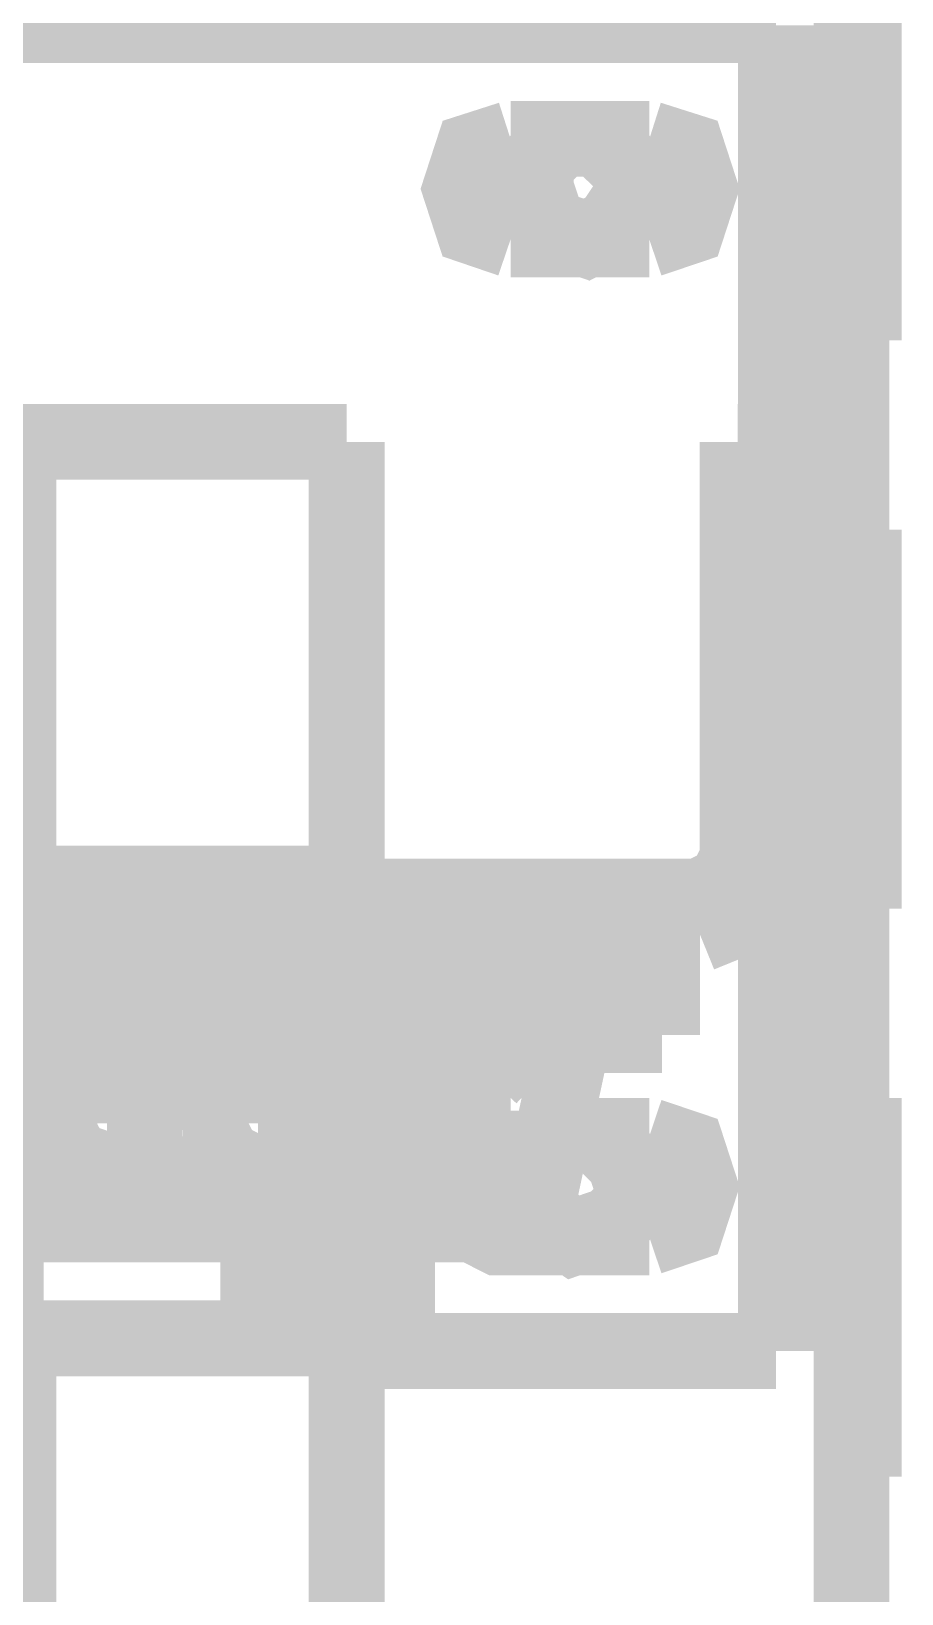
# Model space of a CAD drawing. Extents: x 0.1 to 11.6, y 0.3 to 16.2.
# Drawn here: x 8.315 to 8.43, y 14.1663 to 14.3725 of the extents above; entities that cross this region are included whole.
import ezdxf

# ---------------------------------------------------------------- set-up
doc = ezdxf.new("R2010")
doc.units = 0
doc.header["$MEASUREMENT"] = 0

msp = doc.modelspace()

# ---------------------------------------------------------------- linework, layer by layer
at = {"color": 0}
for points, const_width in [([(8.42333, 13.7267), (8.42333, 14.4517)], 0.01), ([(8.42665, 14.3833), (8.42665, 14.3317)], 0.00667), ([(8.25667, 14.3733), (8.41336, 14.3733)], 0.01), ([(8.41336, 14.3733), (8.41336, 14.3183)], 0.01), ([(8.37831, 14.3583), (8.37332, 14.3567), (8.37169, 14.3517), (8.37332, 14.3467), (8.37831, 14.345)], 0.01), ([(8.37831, 14.3583), (8.39665, 14.3583)], 0.01), ([(8.38499, 14.3583), (8.38167, 14.355), (8.38167, 14.3517), (8.38336, 14.3467), (8.38835, 14.345), (8.39165, 14.3467), (8.39501, 14.3517), (8.39333, 14.355), (8.38997, 14.3583)], 0.01), ([(8.38835, 14.36), (8.38667, 14.3583)], 0.00667), ([(8.38997, 14.3583), (8.38835, 14.36)], 0.00667), ([(8.39665, 14.345), (8.40169, 14.3467), (8.40332, 14.3517), (8.40169, 14.3567), (8.39665, 14.3583)], 0.01), ([(8.38667, 14.3583), (8.38499, 14.3583)], 0.00667), ([(8.38997, 14.3583), (8.39165, 14.3583)], 0.00667), ([(8.39665, 14.345), (8.37831, 14.345)], 0.01), ([(8.31332, 14.3183), (8.31332, 14.26)], 0.01), ([(8.31332, 14.3183), (8.33501, 14.3183)], 0.01), ([(8.33501, 14.3183), (8.35667, 14.3183)], 0.01), ([(8.35667, 14.26), (8.35667, 14.3183)], 0.01), ([(8.41336, 14.3183), (8.40831, 14.3183)], 0.01), ([(8.40831, 14.3183), (8.40831, 14.2633)], 0.01), ([(8.41336, 14.2633), (8.41336, 14.3183)], 0.01), ([(8.42665, 14.3067), (8.42665, 14.2567)], 0.00667), ([(8.40332, 14.2533), (8.41168, 14.2567), (8.41336, 14.2633)], 0.01), ([(8.40332, 14.2583), (8.40668, 14.26), (8.40831, 14.2633)], 0.01), ([(8.41336, 14.2633), (8.41336, 14.1983)], 0.01), ([(8.31332, 14.26), (8.33501, 14.26)], 0.01), ([(8.315, 14.26), (8.315, 14.2583)], 0.01), ([(8.33501, 14.26), (8.35667, 14.26)], 0.01), ([(8.35499, 14.2583), (8.35499, 14.26)], 0.01), ([(8.31332, 14.2583), (8.30832, 14.2583)], 0.01), ([(8.31332, 14.2583), (8.31332, 14.2533)], 0.01), ([(8.31332, 14.2583), (8.33501, 14.2583)], 0.01), ([(8.33501, 14.2583), (8.35667, 14.2583)], 0.01), ([(8.35667, 14.2533), (8.35667, 14.2583)], 0.01), ([(8.36165, 14.2583), (8.35667, 14.2583)], 0.01), ([(8.36165, 14.2533), (8.36165, 14.2583)], 0.01), ([(8.36165, 14.2583), (8.38835, 14.2583)], 0.01), ([(8.37668, 14.2583), (8.37668, 14.2533)], 0.00667), ([(8.38835, 14.2583), (8.40332, 14.2583)], 0.01), ([(8.38997, 14.2583), (8.38997, 14.2533)], 0.00667), ([(8.36165, 14.2533), (8.30832, 14.2533)], 0.01), ([(8.38835, 14.2533), (8.36165, 14.2533)], 0.01), ([(8.40332, 14.2533), (8.38835, 14.2533)], 0.01), ([(8.39833, 14.24), (8.39833, 14.2533)], 0.01), ([(8.31332, 14.2533), (8.31332, 14.2)], 0.00667), ([(8.35667, 14.2), (8.35667, 14.2533)], 0.00667), ([(8.36333, 14.25), (8.36333, 14.2533)], 0.00667), ([(8.36501, 14.25), (8.36501, 14.2533)], 0.00667), ([(8.36501, 14.2483), (8.36501, 14.2533)], 0.00667), ([(8.375, 14.2533), (8.375, 14.24)], 0.00667), ([(8.37668, 14.2533), (8.37668, 14.24)], 0.00667), ([(8.38167, 14.25), (8.38167, 14.2533)], 0.00667), ([(8.38167, 14.25), (8.38167, 14.2533)], 0.00667), ([(8.38997, 14.24), (8.38997, 14.2533)], 0.00667), ([(8.39165, 14.2483), (8.39165, 14.2533)], 0.00667), ([(8.39333, 14.24), (8.39333, 14.2533)], 0.00667), ([(8.36333, 14.2483), (8.36333, 14.25)], 0.00667), ([(8.36501, 14.25), (8.36333, 14.25)], 0.00667), ([(8.36333, 14.25), (8.36501, 14.25)], 0.00667), ([(8.36501, 14.2483), (8.36501, 14.25)], 0.00667), ([(8.36501, 14.25), (8.36664, 14.25)], 0.00667), ([(8.36501, 14.25), (8.38167, 14.25)], 0.00667), ([(8.37831, 14.2483), (8.37831, 14.25)], 0.00667), ([(8.37999, 14.2483), (8.37999, 14.25)], 0.00667), ([(8.36165, 14.2483), (8.31, 14.2483)], 0.00667), ([(8.36501, 14.2483), (8.36165, 14.2483)], 0.00667), ([(8.36501, 14.2483), (8.37999, 14.2483)], 0.00667), ([(8.37332, 14.2417), (8.37999, 14.2483)], 0.00667), ([(8.38835, 14.2483), (8.37999, 14.2483)], 0.00667), ([(8.39165, 14.2483), (8.38835, 14.2483)], 0.00667), ([(8.33501, 14.245), (8.30832, 14.245)], 0.00667), ([(8.31332, 14.245), (8.31168, 14.245)], 0.00667), ([(8.31332, 14.245), (8.31332, 14.2017)], 0.00667), ([(8.36165, 14.245), (8.33501, 14.245)], 0.00667), ([(8.35835, 14.245), (8.35667, 14.245)], 0.00667), ([(8.35667, 14.2017), (8.35667, 14.245)], 0.00667), ([(8.36333, 14.245), (8.36165, 14.245)], 0.00667), ([(8.36333, 14.2417), (8.36333, 14.245)], 0.00667), ([(8.28836, 14.2417), (8.38499, 14.2417)], 0.01), ([(8.29665, 14.2417), (8.32167, 14.2417)], 0.00667), ([(8.33501, 14.2417), (8.30664, 14.2417)], 0.00667), ([(8.32167, 14.2417), (8.32335, 14.2417)], 0.00667), ([(8.32497, 14.2417), (8.32167, 14.2417)], 0.00667), ([(8.32167, 14.2417), (8.32335, 14.2417)], 0.00667), ([(8.32167, 14.2417), (8.32335, 14.2417)], 0.00667), ([(8.32497, 14.2417), (8.32667, 14.2417)], 0.00667), ([(8.32667, 14.2417), (8.32497, 14.2417)], 0.00667), ([(8.32497, 14.2417), (8.32667, 14.2417)], 0.00667), ([(8.32497, 14.2417), (8.32667, 14.2417)], 0.00667), ([(8.32497, 14.2417), (8.32667, 14.2417)], 0.00667), ([(8.32497, 14.2417), (8.32667, 14.2417)], 0.00667), ([(8.32835, 14.2417), (8.32667, 14.2417)], 0.00667), ([(8.32667, 14.2417), (8.32835, 14.2417)], 0.00667), ([(8.32667, 14.2417), (8.32835, 14.2417)], 0.00667), ([(8.32667, 14.2417), (8.32835, 14.2417)], 0.00667), ([(8.32667, 14.2417), (8.32835, 14.2417)], 0.00667), ([(8.32667, 14.2417), (8.32835, 14.2417)], 0.00667), ([(8.32667, 14.2417), (8.32835, 14.2417)], 0.00667), ([(8.33003, 14.2417), (8.32835, 14.2417)], 0.00667), ([(8.32835, 14.2417), (8.33003, 14.2417)], 0.00667), ([(8.32835, 14.2417), (8.33003, 14.2417)], 0.00667), ([(8.33003, 14.2417), (8.33165, 14.2417)], 0.00667), ([(8.33003, 14.2417), (8.33165, 14.2417)], 0.00667), ([(8.33003, 14.2417), (8.33165, 14.2417)], 0.00667), ([(8.33003, 14.2417), (8.33165, 14.2417)], 0.00667), ([(8.33333, 14.2417), (8.33003, 14.2417)], 0.00667), ([(8.33003, 14.2417), (8.33165, 14.2417)], 0.00667), ([(8.33003, 14.2417), (8.33165, 14.2417)], 0.00667), ([(8.33003, 14.2417), (8.33165, 14.2417)], 0.00667), ([(8.33003, 14.2417), (8.33165, 14.2417)], 0.00667), ([(8.33003, 14.2417), (8.33165, 14.2417)], 0.00667), ([(8.33003, 14.2417), (8.33165, 14.2417)], 0.00667), ([(8.33165, 14.2417), (8.33333, 14.2417)], 0.00667), ([(8.33333, 14.2417), (8.33501, 14.2417)], 0.00667), ([(8.33501, 14.2417), (8.33333, 14.2417)], 0.00667), ([(8.33333, 14.2417), (8.33501, 14.2417)], 0.00667), ([(8.36333, 14.2417), (8.33501, 14.2417)], 0.00667), ([(8.33501, 14.2417), (8.33664, 14.2417)], 0.00667), ([(8.33664, 14.2417), (8.33501, 14.2417)], 0.00667), ([(8.33501, 14.2417), (8.33664, 14.2417)], 0.00667), ([(8.33501, 14.2417), (8.33664, 14.2417)], 0.00667), ([(8.33501, 14.2417), (8.33664, 14.2417)], 0.00667), ([(8.33501, 14.2417), (8.33664, 14.2417)], 0.00667), ([(8.33832, 14.2417), (8.33664, 14.2417)], 0.00667), ([(8.33664, 14.2417), (8.33832, 14.2417)], 0.00667), ([(8.33832, 14.2417), (8.34, 14.2417)], 0.00667), ([(8.33832, 14.2417), (8.34, 14.2417)], 0.00667), ([(8.33832, 14.2417), (8.34, 14.2417)], 0.00667), ([(8.345, 14.2417), (8.33832, 14.2417)], 0.00667), ([(8.33832, 14.2417), (8.34, 14.2417)], 0.00667), ([(8.33832, 14.2417), (8.34, 14.2417)], 0.00667), ([(8.33832, 14.2417), (8.34, 14.2417)], 0.00667), ([(8.33832, 14.2417), (8.34, 14.2417)], 0.00667), ([(8.33832, 14.2417), (8.34, 14.2417)], 0.00667), ([(8.33832, 14.2417), (8.34, 14.2417)], 0.00667), ([(8.34, 14.2417), (8.34169, 14.2417)], 0.00667), ([(8.34169, 14.2417), (8.34332, 14.2417)], 0.00667), ([(8.34169, 14.2417), (8.34332, 14.2417)], 0.00667), ([(8.34169, 14.2417), (8.34332, 14.2417)], 0.00667), ([(8.34332, 14.2417), (8.345, 14.2417)], 0.00667), ([(8.34332, 14.2417), (8.345, 14.2417)], 0.00667), ([(8.345, 14.2417), (8.34668, 14.2417)], 0.00667), ([(8.345, 14.2417), (8.34668, 14.2417)], 0.00667), ([(8.345, 14.2417), (8.34668, 14.2417)], 0.00667), ([(8.34831, 14.2417), (8.37332, 14.2417)], 0.00667), ([(8.36333, 14.2417), (8.36165, 14.2417), (8.36165, 14.24)], 0.01), ([(8.375, 14.24), (8.36165, 14.24)], 0.01), ([(8.36003, 14.24), (8.36003, 14.2417), (8.36165, 14.2417)], 0.00667), ([(8.36501, 14.2433), (8.36333, 14.2433), (8.36333, 14.2417)], 0.00667), ([(8.36333, 14.24), (8.36333, 14.2417)], 0.00667), ([(8.36664, 14.2417), (8.36664, 14.2433), (8.36501, 14.2433)], 0.00667), ([(8.37332, 14.24), (8.37332, 14.2417)], 0.00667), ([(8.39833, 14.24), (8.375, 14.24)], 0.01), ([(8.38167, 14.2417), (8.37999, 14.2417), (8.37999, 14.24)], 0.00667), ([(8.38167, 14.2167), (8.38667, 14.24)], 0.01), ([(8.38167, 14.24), (8.38167, 14.2417), (8.38336, 14.2417)], 0.00667), ([(8.38499, 14.2417), (8.39501, 14.2417)], 0.00667), ([(8.38667, 14.24), (8.38835, 14.24)], 0.01), ([(8.38997, 14.2417), (8.38835, 14.2417), (8.38667, 14.24)], 0.00667), ([(8.39501, 14.2417), (8.39833, 14.2417)], 0.00667), ([(8.39665, 14.24), (8.39665, 14.2417)], 0.00667), ([(8.32167, 14.24), (8.29665, 14.24)], 0.00667), ([(8.33501, 14.24), (8.30501, 14.24)], 0.00667), ([(8.36501, 14.24), (8.33501, 14.24)], 0.00667), ([(8.37332, 14.24), (8.34831, 14.24)], 0.00667), ([(8.36165, 14.24), (8.36003, 14.24)], 0.00667), ([(8.36833, 14.2383), (8.36501, 14.24)], 0.00667), ([(8.37668, 14.2383), (8.37332, 14.24)], 0.00667), ([(8.33501, 14.2383), (8.29665, 14.2383)], 0.00667), ([(8.33501, 14.2383), (8.30501, 14.2383)], 0.00667), ([(8.33832, 14.2383), (8.33501, 14.2383)], 0.00667), ([(8.33832, 14.2383), (8.33501, 14.2383)], 0.00667), ([(8.37001, 14.2383), (8.33501, 14.2383)], 0.00667), ([(8.36664, 14.2383), (8.33501, 14.2383)], 0.00667), ([(8.36664, 14.2383), (8.33501, 14.2383)], 0.00667), ([(8.36501, 14.2383), (8.33501, 14.2383)], 0.00667), ([(8.37169, 14.2383), (8.36833, 14.2383), (8.36501, 14.2383), (8.36165, 14.2383), (8.35667, 14.2383), (8.35335, 14.2383), (8.34668, 14.2383), (8.34169, 14.2383), (8.33832, 14.2383)], 0.00667), ([(8.36333, 14.235), (8.36333, 14.2383)], 0.00667), ([(8.36333, 14.2383), (8.36501, 14.2383)], 0.00667), ([(8.36333, 14.235), (8.36333, 14.2383)], 0.00667), ([(8.36833, 14.2383), (8.36501, 14.2383)], 0.00667), ([(8.36833, 14.235), (8.36664, 14.2383)], 0.00667), ([(8.36833, 14.235), (8.36664, 14.2383)], 0.00667), ([(8.36833, 14.235), (8.36664, 14.2383)], 0.00667), ([(8.37001, 14.2383), (8.37169, 14.2383)], 0.00667), ([(8.37332, 14.2383), (8.37169, 14.2383)], 0.00667), ([(8.37169, 14.235), (8.37169, 14.2383)], 0.00667), ([(8.37332, 14.2383), (8.375, 14.2383)], 0.00667), ([(8.375, 14.225), (8.37332, 14.2383)], 0.00667), ([(8.37668, 14.2333), (8.37831, 14.235), (8.37831, 14.2367), (8.37668, 14.2383)], 0.00667), ([(8.33501, 14.2367), (8.30003, 14.2367)], 0.00667), ([(8.33501, 14.2367), (8.30003, 14.2367)], 0.00667), ([(8.33501, 14.2367), (8.30333, 14.2367)], 0.00667), ([(8.37001, 14.2367), (8.33501, 14.2367)], 0.00667), ([(8.37001, 14.2367), (8.33501, 14.2367)], 0.00667), ([(8.36664, 14.2367), (8.33501, 14.2367)], 0.00667), ([(8.36501, 14.235), (8.36501, 14.2367)], 0.00667), ([(8.36833, 14.235), (8.36664, 14.2367)], 0.00667), ([(8.37169, 14.235), (8.37001, 14.2367)], 0.00667), ([(8.37001, 14.235), (8.37001, 14.2367)], 0.00667), ([(8.37001, 14.2367), (8.37169, 14.2367)], 0.00667), ([(8.33501, 14.235), (8.29833, 14.235)], 0.00667), ([(8.33501, 14.235), (8.29833, 14.235)], 0.00667), ([(8.33501, 14.235), (8.29833, 14.235)], 0.00667), ([(8.33501, 14.235), (8.29833, 14.235)], 0.00667), ([(8.33501, 14.235), (8.30165, 14.235)], 0.00667), ([(8.33501, 14.235), (8.30165, 14.235)], 0.00667), ([(8.33501, 14.235), (8.30664, 14.235)], 0.00667), ([(8.33501, 14.235), (8.30832, 14.235)], 0.00667), ([(8.33501, 14.235), (8.30832, 14.235)], 0.00667), ([(8.37169, 14.235), (8.33501, 14.235)], 0.00667), ([(8.37169, 14.235), (8.33501, 14.235)], 0.00667), ([(8.37169, 14.235), (8.33501, 14.235)], 0.00667), ([(8.37169, 14.235), (8.33501, 14.235)], 0.00667), ([(8.36833, 14.235), (8.33501, 14.235)], 0.00667), ([(8.36833, 14.235), (8.33501, 14.235)], 0.00667), ([(8.36333, 14.235), (8.33501, 14.235)], 0.00667), ([(8.36333, 14.235), (8.33501, 14.235)], 0.00667), ([(8.36333, 14.235), (8.33501, 14.235)], 0.00667), ([(8.36333, 14.235), (8.36501, 14.235)], 0.00667), ([(8.36333, 14.235), (8.36501, 14.235)], 0.00667), ([(8.36333, 14.2333), (8.36333, 14.235)], 0.00667), ([(8.36833, 14.235), (8.37001, 14.235)], 0.00667), ([(8.37001, 14.235), (8.37169, 14.235)], 0.00667), ([(8.37001, 14.235), (8.37169, 14.235)], 0.00667), ([(8.37001, 14.2317), (8.37001, 14.235)], 0.00667), ([(8.37169, 14.235), (8.37332, 14.235)], 0.00667), ([(8.37169, 14.235), (8.37332, 14.235)], 0.00667), ([(8.37169, 14.235), (8.37332, 14.235)], 0.00667), ([(8.31836, 14.2333), (8.30832, 14.2333), (8.30003, 14.2333), (8.29665, 14.2333)], 0.00667), ([(8.31, 14.2233), (8.31168, 14.2233), (8.31332, 14.2233), (8.31332, 14.225), (8.315, 14.225), (8.315, 14.2267), (8.31668, 14.2267), (8.31668, 14.2283), (8.31668, 14.23), (8.315, 14.23), (8.315, 14.2317), (8.315, 14.2333), (8.31332, 14.2333), (8.31168, 14.2333), (8.31, 14.2333)], 0.00667), ([(8.31, 14.2233), (8.31168, 14.2233), (8.31332, 14.2233), (8.31332, 14.225), (8.315, 14.225), (8.315, 14.2267), (8.315, 14.2283), (8.315, 14.23), (8.315, 14.2317), (8.31332, 14.2317), (8.31332, 14.2333), (8.31168, 14.2333), (8.31, 14.2333)], 0.00667), ([(8.31836, 14.2283), (8.31836, 14.2317)], 0.00667), ([(8.35335, 14.2317), (8.31836, 14.2317)], 0.00667), ([(8.31836, 14.2317), (8.31999, 14.2317)], 0.00667), ([(8.31836, 14.2317), (8.31836, 14.2283)], 0.00667), ([(8.31836, 14.2317), (8.31836, 14.2283)], 0.00667), ([(8.31836, 14.2317), (8.31999, 14.2317)], 0.00667), ([(8.31836, 14.2317), (8.31836, 14.2283)], 0.00667), ([(8.32667, 14.2333), (8.32167, 14.2317), (8.31999, 14.2283), (8.32167, 14.225), (8.32667, 14.2233)], 0.00667), ([(8.32497, 14.2333), (8.32167, 14.2317), (8.31999, 14.2283), (8.32167, 14.225), (8.32497, 14.2233)], 0.00667), ([(8.32497, 14.2233), (8.32667, 14.2233), (8.32835, 14.2233), (8.32835, 14.225), (8.33003, 14.225), (8.33003, 14.2267), (8.33003, 14.2283), (8.33003, 14.23), (8.33003, 14.2317), (8.32835, 14.2333), (8.32667, 14.2333), (8.32497, 14.2333)], 0.00667), ([(8.32667, 14.2233), (8.32835, 14.2233), (8.33003, 14.2233), (8.33003, 14.225), (8.33165, 14.225), (8.33165, 14.2267), (8.33165, 14.2283), (8.33165, 14.23), (8.33165, 14.2317), (8.33003, 14.2317), (8.33003, 14.2333), (8.32835, 14.2333), (8.32667, 14.2333)], 0.00667), ([(8.33501, 14.2317), (8.33664, 14.2317)], 0.00667), ([(8.34332, 14.2333), (8.34, 14.2317), (8.33832, 14.2283), (8.34, 14.225), (8.34332, 14.2233)], 0.00667), ([(8.345, 14.2333), (8.34169, 14.2317), (8.34, 14.2283), (8.34169, 14.225), (8.345, 14.2233)], 0.00667), ([(8.34332, 14.2233), (8.345, 14.2233), (8.34668, 14.2233), (8.34831, 14.225), (8.34831, 14.2267), (8.34999, 14.2267), (8.34999, 14.2283), (8.34999, 14.23), (8.34831, 14.2317), (8.34831, 14.2333), (8.34668, 14.2333), (8.345, 14.2333), (8.34332, 14.2333)], 0.00667), ([(8.345, 14.2233), (8.34668, 14.2233), (8.34831, 14.2233), (8.34831, 14.225), (8.34999, 14.225), (8.34999, 14.2267), (8.34999, 14.2283), (8.34999, 14.23), (8.34999, 14.2317), (8.34831, 14.2333), (8.34668, 14.2333), (8.345, 14.2333)], 0.00667), ([(8.35167, 14.2317), (8.35167, 14.2283)], 0.00667), ([(8.35167, 14.2317), (8.35167, 14.2283)], 0.00667), ([(8.36003, 14.2333), (8.35499, 14.2317), (8.35335, 14.2283), (8.35499, 14.225), (8.36003, 14.2233)], 0.00667), ([(8.375, 14.2333), (8.37169, 14.2333), (8.36333, 14.2333), (8.35335, 14.2333)], 0.00667), ([(8.35335, 14.2283), (8.35335, 14.2317)], 0.00667), ([(8.35335, 14.2317), (8.35335, 14.2283)], 0.00667), ([(8.36003, 14.2333), (8.35667, 14.2317), (8.35499, 14.2283), (8.35667, 14.225), (8.36003, 14.2233)], 0.00667), ([(8.36501, 14.2333), (8.36165, 14.2317), (8.36003, 14.2283), (8.36165, 14.225), (8.36501, 14.2233)], 0.00667), ([(8.36003, 14.2233), (8.36165, 14.2233), (8.36333, 14.2233), (8.36333, 14.225), (8.36501, 14.225), (8.36501, 14.2267), (8.36501, 14.2283), (8.36664, 14.2283), (8.36501, 14.23), (8.36501, 14.2317), (8.36501, 14.2333), (8.36333, 14.2333), (8.36165, 14.2333), (8.36003, 14.2333)], 0.00667), ([(8.36003, 14.2233), (8.36165, 14.2233), (8.36333, 14.2233), (8.36333, 14.225), (8.36501, 14.225), (8.36501, 14.2267), (8.36501, 14.2283), (8.36501, 14.23), (8.36501, 14.2317), (8.36333, 14.2317), (8.36333, 14.2333), (8.36165, 14.2333), (8.36003, 14.2333)], 0.00667), ([(8.36333, 14.2333), (8.36003, 14.23), (8.36003, 14.2267), (8.36333, 14.2233)], 0.00667), ([(8.36501, 14.2233), (8.36664, 14.2233), (8.36833, 14.2233), (8.37001, 14.225), (8.37001, 14.2267), (8.37169, 14.2267), (8.37169, 14.2283), (8.37169, 14.23), (8.37169, 14.2317), (8.37001, 14.2317), (8.37001, 14.2333), (8.36833, 14.2333), (8.36664, 14.2333), (8.36501, 14.2333)], 0.00667), ([(8.37001, 14.225), (8.37169, 14.2283), (8.37001, 14.2317)], 0.00667), ([(8.37001, 14.2317), (8.37169, 14.2317)], 0.00667), ([(8.375, 14.2333), (8.37668, 14.2333)], 0.00667), ([(8.375, 14.2267), (8.375, 14.2333)], 0.00667), ([(8.37668, 14.2333), (8.37831, 14.2333)], 0.00667), ([(8.42665, 14.2317), (8.42665, 14.1817)], 0.00667), ([(8.31836, 14.22), (8.31836, 14.2283)], 0.00667), ([(8.31836, 14.2283), (8.31836, 14.22)], 0.00667), ([(8.31836, 14.2283), (8.31836, 14.22)], 0.00667), ([(8.31836, 14.2283), (8.31836, 14.22)], 0.00667), ([(8.35167, 14.2283), (8.35167, 14.22)], 0.00667), ([(8.35167, 14.2283), (8.35167, 14.22)], 0.00667), ([(8.35335, 14.22), (8.35335, 14.2283)], 0.00667), ([(8.35335, 14.2283), (8.35335, 14.22)], 0.00667), ([(8.38167, 14.2167), (8.38667, 14.2133), (8.39165, 14.215), (8.39501, 14.2183), (8.39333, 14.2233), (8.38997, 14.2267)], 0.01), ([(8.38499, 14.2267), (8.39665, 14.2267)], 0.01), ([(8.38499, 14.2267), (8.38667, 14.2267)], 0.01), ([(8.38667, 14.2283), (8.38499, 14.2267)], 0.00667), ([(8.38835, 14.2283), (8.38667, 14.2283)], 0.00667), ([(8.38997, 14.2283), (8.38835, 14.2283)], 0.00667), ([(8.38997, 14.2267), (8.38997, 14.2283)], 0.00667), ([(8.39665, 14.2133), (8.40169, 14.215), (8.40332, 14.22), (8.40169, 14.225), (8.39665, 14.2267)], 0.01), ([(8.37831, 14.2267), (8.37332, 14.225), (8.37169, 14.22), (8.37332, 14.215)], 0.00667), ([(8.375, 14.225), (8.375, 14.2267)], 0.00667), ([(8.37831, 14.2267), (8.38499, 14.2267)], 0.00667), ([(8.38499, 14.2267), (8.38167, 14.2233), (8.37999, 14.22), (8.38167, 14.2167)], 0.00667), ([(8.33501, 14.2233), (8.30832, 14.2233)], 0.00667), ([(8.33501, 14.225), (8.33664, 14.225)], 0.00667), ([(8.36333, 14.2233), (8.33501, 14.2233)], 0.00667), ([(8.36333, 14.2217), (8.36333, 14.2233)], 0.00667), ([(8.37001, 14.225), (8.37169, 14.225)], 0.00667), ([(8.37001, 14.2233), (8.37001, 14.225)], 0.00667), ([(8.37001, 14.2233), (8.37001, 14.2217)], 0.00667), ([(8.37332, 14.22), (8.375, 14.225)], 0.00667), ([(8.37332, 14.2183), (8.375, 14.2233)], 0.00667), ([(8.375, 14.2233), (8.375, 14.225)], 0.00667), ([(8.29833, 14.2217), (8.33501, 14.2217)], 0.00667), ([(8.33501, 14.2217), (8.29833, 14.2217)], 0.00667), ([(8.33501, 14.2217), (8.29833, 14.2217)], 0.00667), ([(8.29833, 14.2217), (8.33501, 14.2217)], 0.00667), ([(8.33501, 14.2217), (8.30003, 14.2217)], 0.00667), ([(8.33501, 14.2217), (8.30165, 14.2217)], 0.00667), ([(8.33501, 14.2217), (8.30165, 14.2217)], 0.00667), ([(8.33501, 14.2217), (8.30333, 14.2217)], 0.00667), ([(8.33501, 14.2217), (8.30664, 14.2217)], 0.00667), ([(8.33501, 14.2217), (8.30832, 14.2217)], 0.00667), ([(8.33501, 14.2217), (8.30832, 14.2217)], 0.00667), ([(8.37169, 14.2217), (8.33501, 14.2217)], 0.00667), ([(8.33501, 14.2217), (8.37169, 14.2217)], 0.00667), ([(8.37169, 14.2217), (8.33501, 14.2217)], 0.00667), ([(8.33501, 14.2217), (8.37169, 14.2217)], 0.00667), ([(8.37001, 14.2217), (8.33501, 14.2217)], 0.00667), ([(8.36833, 14.2217), (8.33501, 14.2217)], 0.00667), ([(8.36833, 14.2217), (8.33501, 14.2217)], 0.00667), ([(8.36664, 14.2217), (8.33501, 14.2217)], 0.00667), ([(8.36333, 14.2217), (8.33501, 14.2217)], 0.00667), ([(8.36333, 14.2217), (8.33501, 14.2217)], 0.00667), ([(8.36333, 14.2217), (8.33501, 14.2217)], 0.00667), ([(8.36333, 14.2217), (8.36501, 14.2217)], 0.00667), ([(8.36333, 14.22), (8.36333, 14.2217)], 0.00667), ([(8.36333, 14.2217), (8.36501, 14.2217)], 0.00667), ([(8.36333, 14.2183), (8.36333, 14.2217)], 0.00667), ([(8.36501, 14.2217), (8.36664, 14.2217)], 0.00667), ([(8.36664, 14.2183), (8.36833, 14.2217)], 0.00667), ([(8.36664, 14.22), (8.36833, 14.2217)], 0.00667), ([(8.36664, 14.22), (8.36833, 14.2217)], 0.00667), ([(8.36664, 14.2217), (8.36833, 14.2217)], 0.00667), ([(8.36833, 14.2217), (8.37001, 14.2217)], 0.00667), ([(8.37001, 14.22), (8.37169, 14.2217)], 0.00667), ([(8.37169, 14.2217), (8.37001, 14.2217)], 0.00667), ([(8.37001, 14.2217), (8.37169, 14.2217)], 0.00667), ([(8.37001, 14.22), (8.37001, 14.2217)], 0.00667), ([(8.37169, 14.2217), (8.37332, 14.2217)], 0.00667), ([(8.37169, 14.2217), (8.37332, 14.2217)], 0.00667), ([(8.37169, 14.2217), (8.37332, 14.2217)], 0.00667), ([(8.37169, 14.2183), (8.37169, 14.2217)], 0.00667), ([(8.29335, 14.22), (8.32167, 14.22)], 0.00667), ([(8.33501, 14.22), (8.30003, 14.22)], 0.00667), ([(8.33501, 14.22), (8.30003, 14.22)], 0.00667), ([(8.33501, 14.22), (8.30333, 14.22)], 0.00667), ([(8.33501, 14.22), (8.30333, 14.22)], 0.00667), ([(8.37001, 14.22), (8.33501, 14.22)], 0.00667), ([(8.37001, 14.22), (8.33501, 14.22)], 0.00667), ([(8.36664, 14.22), (8.33501, 14.22)], 0.00667), ([(8.36664, 14.22), (8.33501, 14.22)], 0.00667), ([(8.34831, 14.22), (8.37668, 14.22)], 0.00667), ([(8.36333, 14.2183), (8.36333, 14.22)], 0.00667), ([(8.36501, 14.2183), (8.36833, 14.22)], 0.00667), ([(8.37001, 14.2183), (8.37001, 14.22)], 0.00667), ([(8.37668, 14.2183), (8.37668, 14.22)], 0.00667), ([(8.29335, 14.2183), (8.32167, 14.2183)], 0.00667), ([(8.33501, 14.2183), (8.30003, 14.2183)], 0.00667), ([(8.33501, 14.2183), (8.30501, 14.2183)], 0.00667), ([(8.33501, 14.2183), (8.30501, 14.2183)], 0.00667), ([(8.37001, 14.2183), (8.33501, 14.2183)], 0.00667), ([(8.36501, 14.2183), (8.33501, 14.2183)], 0.00667), ([(8.36501, 14.2183), (8.33501, 14.2183)], 0.00667), ([(8.34831, 14.2183), (8.37668, 14.2183)], 0.00667), ([(8.36333, 14.2167), (8.36333, 14.2183)], 0.00667), ([(8.36501, 14.2183), (8.36833, 14.2183)], 0.00667), ([(8.37668, 14.215), (8.37668, 14.2183)], 0.00667), ([(8.37999, 14.215), (8.38167, 14.215), (8.38167, 14.2167)], 0.01), ([(8.28999, 14.215), (8.37999, 14.215)], 0.01), ([(8.33501, 14.2167), (8.30664, 14.2167)], 0.00667), ([(8.36333, 14.2167), (8.33501, 14.2167)], 0.00667), ([(8.36333, 14.2), (8.36333, 14.215)], 0.01), ([(8.36333, 14.215), (8.36333, 14.2167)], 0.00667), ([(8.37332, 14.215), (8.37668, 14.2133), (8.37831, 14.2133)], 0.01), ([(8.39665, 14.2133), (8.37831, 14.2133)], 0.01), ([(8.345, 14.2083), (8.345, 14.21), (8.34668, 14.21), (8.34668, 14.2117), (8.34831, 14.2117), (8.34999, 14.2117)], 0.01), ([(8.35335, 14.2083), (8.35335, 14.21), (8.35167, 14.2117), (8.34999, 14.2117), (8.34831, 14.2117), (8.34668, 14.2117), (8.34668, 14.21), (8.34668, 14.2083), (8.345, 14.2083)], 0.01), ([(8.34999, 14.2117), (8.35167, 14.2117)], 0.01), ([(8.34831, 14.21), (8.34668, 14.2083)], 0.01), ([(8.34999, 14.21), (8.34831, 14.21)], 0.01), ([(8.35167, 14.2083), (8.34999, 14.21)], 0.01), ([(8.35167, 14.2083), (8.34999, 14.21)], 0.01), ([(8.34999, 14.2117), (8.35167, 14.2117), (8.35167, 14.21), (8.35335, 14.21), (8.35335, 14.2083)], 0.00667), ([(8.34999, 14.2033), (8.34831, 14.2033), (8.34668, 14.2033), (8.34668, 14.205), (8.345, 14.205), (8.345, 14.2067), (8.345, 14.2083)], 0.01), ([(8.345, 14.2083), (8.34668, 14.205), (8.34999, 14.2033)], 0.01), ([(8.34668, 14.2083), (8.34831, 14.205)], 0.01), ([(8.34668, 14.2083), (8.34831, 14.2083), (8.34831, 14.21)], 0.00667), ([(8.34831, 14.21), (8.34999, 14.21)], 0.00667), ([(8.34999, 14.2033), (8.35167, 14.205), (8.35335, 14.2083)], 0.01), ([(8.34999, 14.205), (8.35167, 14.2083)], 0.01), ([(8.34999, 14.205), (8.35167, 14.2067), (8.35167, 14.2083)], 0.01), ([(8.35167, 14.2083), (8.35335, 14.2083)], 0.01), ([(8.34831, 14.205), (8.34999, 14.205)], 0.01), ([(8.34668, 14.2083), (8.34831, 14.2083)], 0.00667), ([(8.34831, 14.205), (8.34831, 14.2067), (8.34668, 14.2083)], 0.00667), ([(8.35335, 14.2083), (8.35335, 14.2067), (8.35167, 14.205), (8.35167, 14.2033), (8.34999, 14.2033)], 0.00667), ([(8.34831, 14.205), (8.34999, 14.205)], 0.00667), ([(8.34999, 14.2033), (8.35167, 14.2033)], 0.01), ([(8.33501, 14.2), (8.30832, 14.2)], 0.01), ([(8.31332, 14.2), (8.31332, 14.0017)], 0.01), ([(8.31168, 14.2), (8.31332, 14.2), (8.31332, 14.2017)], 0.00667), ([(8.36165, 14.2), (8.33501, 14.2)], 0.01), ([(8.35667, 14.0017), (8.35667, 14.2)], 0.01), ([(8.35667, 14.2017), (8.35667, 14.2), (8.35835, 14.2)], 0.00667), ([(8.36165, 14.2), (8.36333, 14.2)], 0.01), ([(8.31332, 14.1983), (8.25667, 14.1983)], 0.01), ([(8.35667, 14.1983), (8.31332, 14.1983)], 0.00667), ([(8.41336, 14.1983), (8.35667, 14.1983)], 0.01)]:
    msp.add_lwpolyline(points, dxfattribs=dict(at, const_width=const_width))

doc.saveas('drawing.dxf')
